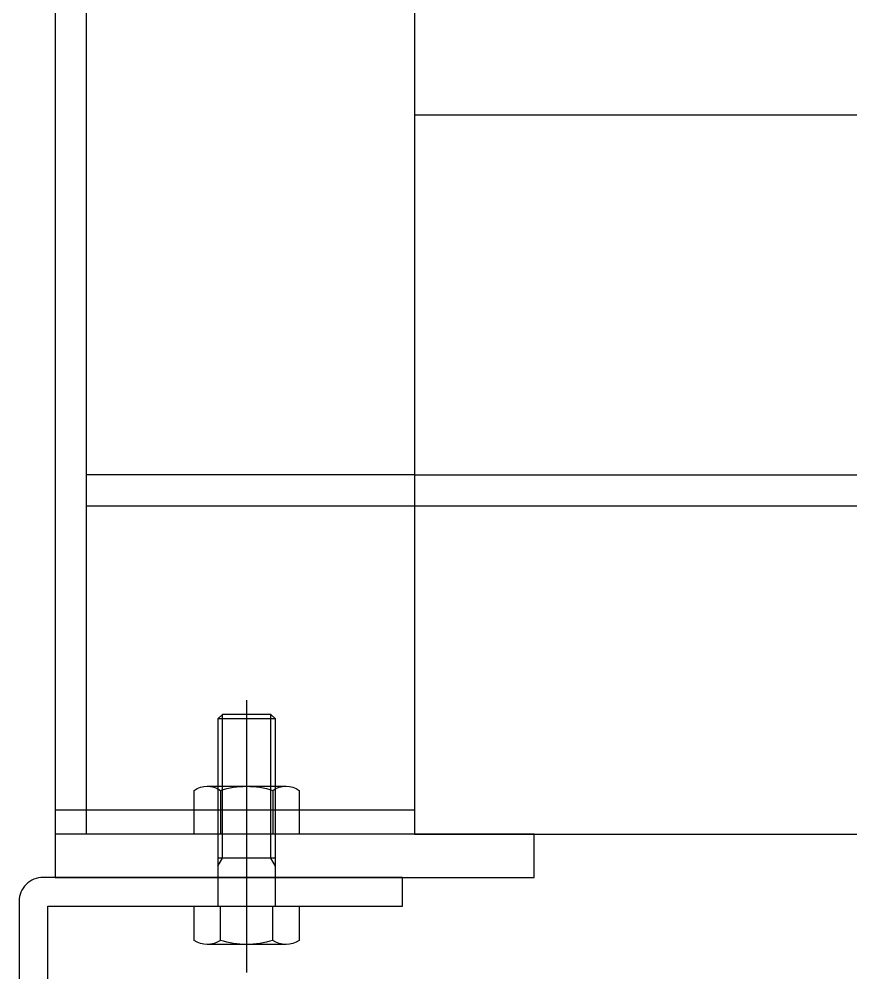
# Model space of a CAD drawing. Header units: millimetres. Extents: x 5544 to 245194, y -610088 to 30375.
# Drawn here: x 69714 to 69887.6, y 8538.1 to 8737.1 of the extents above; entities that cross this region are included whole.
import ezdxf
from ezdxf.lldxf.tags import DXFTag

# ---------------------------------------------------------------- set-up
doc = ezdxf.new("R2010")
doc.units = ezdxf.units.MM
for name, color, linetype in [('0시설', 7, 'Continuous'), ('0콘크리트', 2, 'Continuous'), ('1', 1, 'CENTER2'), ('2', 1, 'CENTER'), ('CENTER', 1, 'CENTER')]:
    doc.layers.add(name, color=color, linetype=linetype)
doc.layers.add('6', color=6, linetype='Continuous', lineweight=30)
tags = doc.linetypes.add('CENTER', pattern=[2, 1.25, -0.25, 0.25, -0.25]).pattern_tags.tags
tags[10:11] = [DXFTag(74, 4), DXFTag(75, 0), DXFTag(340, '0'), DXFTag(46, 1.0), DXFTag(50, 0.0), DXFTag(44, 0.0), DXFTag(45, 0.0)]
tags[8:9] = [DXFTag(74, 4), DXFTag(75, 0), DXFTag(340, '0'), DXFTag(46, 1.0), DXFTag(50, 0.0), DXFTag(44, 0.0), DXFTag(45, 0.0)]
tags[6:7] = [DXFTag(74, 4), DXFTag(75, 0), DXFTag(340, '0'), DXFTag(46, 1.0), DXFTag(50, 0.0), DXFTag(44, 0.0), DXFTag(45, 0.0)]
tags[4:5] = [DXFTag(74, 4), DXFTag(75, 0), DXFTag(340, '0'), DXFTag(46, 1.0), DXFTag(50, 0.0), DXFTag(44, 0.0), DXFTag(45, 0.0)]
tags = doc.linetypes.add('CENTER2', pattern=[1.125, 0.75, -0.125, 0.125, -0.125]).pattern_tags.tags
tags[10:11] = [DXFTag(74, 4), DXFTag(75, 0), DXFTag(340, '0'), DXFTag(46, 1.0), DXFTag(50, 0.0), DXFTag(44, 0.0), DXFTag(45, 0.0)]
tags[8:9] = [DXFTag(74, 4), DXFTag(75, 0), DXFTag(340, '0'), DXFTag(46, 1.0), DXFTag(50, 0.0), DXFTag(44, 0.0), DXFTag(45, 0.0)]
tags[6:7] = [DXFTag(74, 4), DXFTag(75, 0), DXFTag(340, '0'), DXFTag(46, 1.0), DXFTag(50, 0.0), DXFTag(44, 0.0), DXFTag(45, 0.0)]
tags[4:5] = [DXFTag(74, 4), DXFTag(75, 0), DXFTag(340, '0'), DXFTag(46, 1.0), DXFTag(50, 0.0), DXFTag(44, 0.0), DXFTag(45, 0.0)]

# ---------------------------------------------------------------- blocks, each defined once
blk = doc.blocks.new('웨이트')
for p, q in [((-7313.53, 9161.3), (-4463.53, 9161.3)), ((-4440.53, 9113.07), (-4440.53, 9129.53)), ((-4441.38, 9126.79), (-4448.53, 9126.79)), ((-4441.38, 9115.82), (-4448.53, 9115.82)), ((-6188.53, 9086.3), (-4463.53, 9086.3)), ((-4538.53, 9086.3), (-4538.53, 8076.3)), ((-4463.53, 9086.3), (-4463.53, 8076.3))]:
    blk.add_line(p, q)
blk.add_lwpolyline([(-4340.53, 9162.8), (-4448.53, 9162.8), (-4448.53, 9088.8), (-4454.53, 9088.8), (-4454.53, 9163.8, -0.414214), (-4449.53, 9168.8), (-4339.53, 9168.8, -0.414214), (-4334.53, 9163.8), (-4334.53, 9108.8), (-4340.53, 9108.8)], format="xyb", close=True)
blk.add_lwpolyline([(-4454.53, 9161.3), (-4454.53, 9061.3), (-4463.53, 9061.3), (-4463.53, 9161.3)], close=True)
blk.add_lwpolyline([(-4448.53, 9110.33), (-4441.38, 9110.33, 0.309401), (-4441.38, 9115.82, 0.154701), (-4441.38, 9126.79, 0.309401), (-4441.38, 9132.27), (-4448.53, 9132.27), (-4448.53, 9110.33)], format="xyb")
at = {"layer": '1'}
for p in [(-4488.08, 9121.3), (-4483.08, 9121.3)]:
    blk.add_line(p, (-4434.66, 9121.3), dxfattribs=at)
at = {"layer": '2'}
for p, q in [((-4468.53, 9086.3), (-4468.53, 9161.3)), ((-7313.53, 9154.8), (-4463.53, 9154.8)), ((-4538.53, 9086.3), (-4538.53, 9154.8)), ((-4532.03, 9154.8), (-4532.03, 8007.8)), ((-4473.53, 9129.53), (-4473.53, 9113.07)), ((-4487.58, 9115.3), (-4487.58, 9127.3)), ((-4458.53, 9115.3), (-4458.53, 9127.3)), ((-4472.68, 9126.79), (-4463.53, 9126.79)), ((-4472.68, 9115.82), (-4463.53, 9115.82))]:
    blk.add_line(p, q, dxfattribs=at)
blk.add_lwpolyline([(-4463.53, 9132.27), (-4472.68, 9132.27, 0.309401), (-4472.68, 9126.79, 0.154701), (-4472.68, 9115.82, 0.309401), (-4472.68, 9110.33), (-4463.53, 9110.33), (-4463.53, 9132.27)], format="xyb", dxfattribs=at)
for points in [[(-4456.89, 9127.3), (-4458.53, 9126.35), (-4488.53, 9126.35)], [(-4448.53, 9115.3), (-4487.58, 9115.3), (-4488.53, 9116.25), (-4488.53, 9126.35), (-4487.58, 9127.3), (-4448.53, 9127.3)], [(-4456.89, 9115.3), (-4458.53, 9116.25), (-4488.53, 9116.25)]]:
    blk.add_lwpolyline(points, dxfattribs=at)
at = {"layer": '6'}
blk.add_line((-4613.53, 8076.3), (-4613.53, 9086.3), dxfattribs=at)
at = {"layer": 'CENTER'}
blk.add_line((-4491.53, 9121.3), (-4445.53, 9121.3), dxfattribs=at)
blk = doc.blocks.new('WEIGHT')
at = {"layer": '0시설', "lineweight": -3, "ltscale": 10, "rotation": 270}
blk.add_blockref('웨이트', (-8581.3, -7463.53), dxfattribs=at)

msp = doc.modelspace()

# ---------------------------------------------------------------- block references
at = {"layer": '0콘크리트', "lineweight": -3, "xscale": -1}
msp.add_blockref('WEIGHT', (70301.49, 11567.04), dxfattribs=at)

doc.saveas('drawing.dxf')
